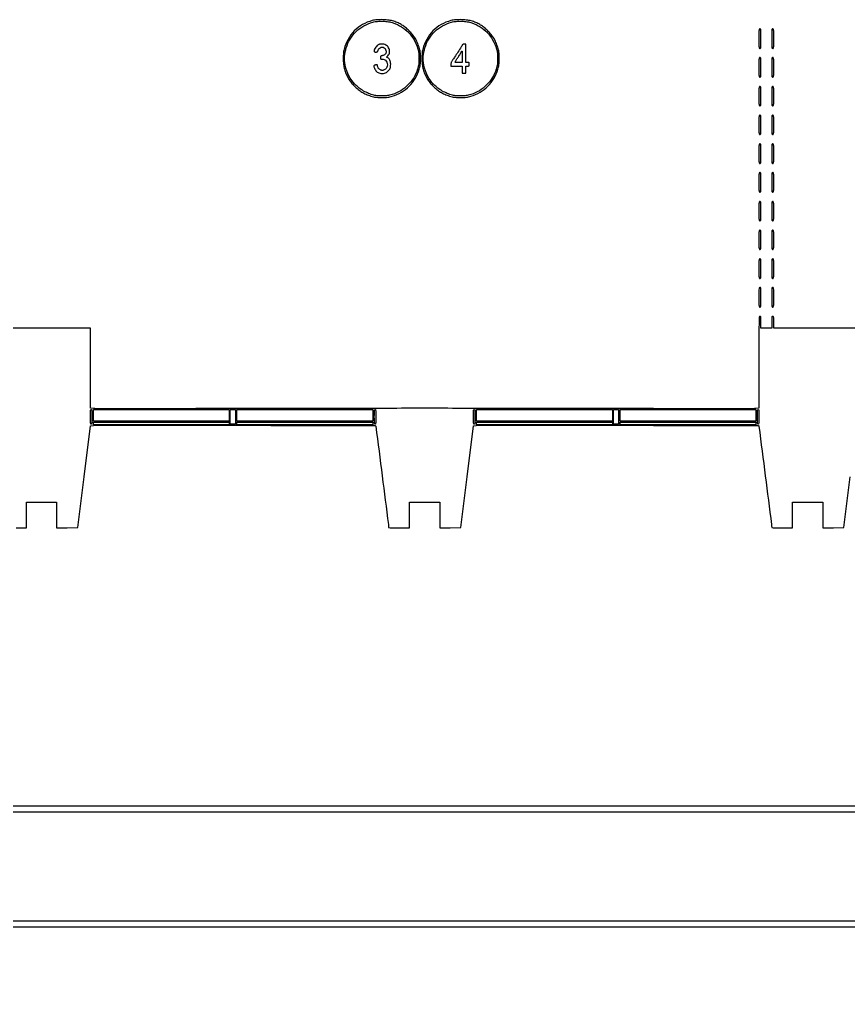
# Model space of a CAD drawing. Extents: x 0 to 1066, y 0 to 761.
# Drawn here: x 380.2 to 517.5, y 0 to 162.4 of the extents above; entities that cross this region are included whole.
import ezdxf

# ---------------------------------------------------------------- set-up
doc = ezdxf.new("R2010")
doc.units = 0
doc.header["$MEASUREMENT"] = 0

msp = doc.modelspace()

# ---------------------------------------------------------------- linework, layer by layer
for points in [[(183.390323, 95.266879, 0.000001), (192.989143, 95.254457, 0.000118)], [(329.859243, 95.267872, -0.000023), (352.558836, 95.240684, -0.000004), (375.624384, 95.211821, -0.198594)], [(379.6425, 78.255), (381.3768, 78.255), (381.3768, 80.37), (381.3768, 82.485), (383.8725, 82.485), (386.3682, 82.485), (386.3682, 80.368284), (386.3682, 78.251567), (388.121536, 78.274434), (389.874871, 78.2973), (390.928078, 86.730995), (391.981284, 95.16469), (392.495292, 95.215712, -0.02502), (393.551703, 95.267421, -0.000028), (416.092229, 95.24091, -0.000004), (439.072908, 95.212432, -0.198597), (439.203607, 95.158197, -0.166035), (439.242312, 95.079344, -0.00001), (440.294456, 86.85292, -0.000054), (441.320319, 78.823918, -0.027223), (441.357051, 78.31845, 0.396781), (441.382255, 78.292643, 0.001307), (441.867313, 78.273638, 0.005708), (442.427411, 78.259561, 0.003428), (443.0925, 78.255), (444.8268, 78.255), (444.8268, 80.37), (444.8268, 82.485), (447.3225, 82.485), (449.8182, 82.485), (449.8182, 80.368284), (449.8182, 78.251567), (451.571536, 78.274434), (453.324871, 78.2973), (454.378193, 86.731919), (455.431515, 95.166538), (455.860807, 95.216395, -0.029201), (456.759243, 95.267872, -0.000023), (479.458836, 95.240684, -0.000004), (502.524384, 95.211821, -0.198594), (502.653607, 95.158197, -0.166035), (502.692312, 95.079344, -0.00001), (503.744456, 86.85292, -0.000054), (504.770319, 78.823918, -0.027223), (504.807051, 78.31845, 0.396781), (504.832255, 78.292643, 0.001307), (505.317313, 78.273638, 0.005708), (505.877411, 78.259561, 0.003428), (506.5425, 78.255), (508.2768, 78.255), (508.2768, 80.37), (508.2768, 82.485), (510.7725, 82.485), (513.2682, 82.485), (513.2682, 80.368284), (513.2682, 78.251567), (515.021536, 78.274434), (516.774871, 78.2973), (517.828078, 86.730995)], [(733.258836, 95.240684, -0.000004), (756.324384, 95.211821, -0.198594)], [(289.192229, 95.24091, -0.000004), (312.172908, 95.212432, -0.198597)], [(520.451703, 95.267421, -0.000028), (542.992229, 95.24091, -0.000004), (565.972908, 95.212432, -0.198597)], [(606.442229, 95.24091, -0.000004), (629.422908, 95.212432, -0.198597)], [(669.892229, 95.24091, -0.000004), (692.872908, 95.212432, -0.198597)], [(375.865972, 145.56135, -0.000139), (375.849221, 127.376659, -0.000232), (375.823742, 112.056445, -0.000003), (375.794083, 98.149601, -0.198357)], [(247.69479, 97.969724, -0.000011), (217.15153, 97.968336, -0.000022)], [(239.20585, 95.205082, -0.000005), (248.794953, 95.18257, -0.198296)], [(542.133286, 98.003617, -0.00002), (520.24263, 97.970578, -0.025045)], [(375.792312, 95.079344, -0.00001), (376.844456, 86.85292, -0.000054), (377.870319, 78.823918, -0.027223)], [(566.142312, 95.079344, -0.00001), (567.194456, 86.85292, -0.000054)], [(375.695211, 98.050606, -0.000012), (368.80242, 98.036193, -0.000466)], [(518.8518, 111.3336), (511.9992, 111.3336), (505.1466, 111.3336), (505.1466, 112.3065, 0.003167), (505.142777, 112.910024, 0.039902), (505.121772, 113.136637, 0.14711), (505.070348, 113.239313, 0.206449), (504.9774, 113.2794, 0.206449), (504.884452, 113.239313, 0.14711), (504.833028, 113.136637, 0.039902), (504.812023, 112.910024, 0.003167), (504.8082, 112.3065), (504.8082, 111.3336), (503.9199, 111.3336), (503.0316, 111.3336), (503.0316, 112.3065, 0.003167), (503.027777, 112.910024, 0.039902), (503.006772, 113.136637, 0.14711), (502.955348, 113.239313, 0.206449), (502.8624, 113.2794, 0.398286), (502.74806, 113.171148, 0.008112), (502.71482, 112.307342, 0.005272), (502.696098, 110.70649, 0.000288), (502.6932, 105.672134), (502.6932, 98.064867), (502.16445, 98.012228, -0.024702), (501.741331, 97.991126, -0.000049), (495.006629, 97.988835, -0.000351), (487.432216, 97.992316, -0.000218), (478.5399, 98.006511, 0.000115), (459.635163, 98.040559, 0.000393), (447.319607, 98.050229, 0.000393), (435.005109, 98.040558, 0.000115), (416.1051, 98.006511, -0.000218), (407.212784, 97.992312, -0.000351), (399.638371, 97.988828, -0.000049), (392.903669, 97.991117, -0.024705), (392.48055, 98.012222), (391.9518, 98.064867), (391.9518, 104.699234), (391.9518, 111.3336), (385.0569, 111.3336), (378.162, 111.3336)]]:
    msp.add_lwpolyline(points, format="xyb")
for points in [[(409.06215, 749.15415), (40.8618, 749.132981), (40.8618, 380.65769), (40.8618, 12.1824), (501.2973, 12.1824), (961.7328, 12.1824), (961.7328, 380.646631), (961.7328, 749.110861), (961.41555, 749.1633, 0.040886), (961.153339, 749.184871, 0.000002), (934.190609, 749.194398, 0.000089), (904.448031, 749.199508, 0.000054), (869.1804, 749.195529, -0.000029), (813.61687, 749.186499, -0.000004), (696.10453, 749.175037, -0.000004), (556.774728, 749.163736, -0.000004)], [(438.651, 162.263657, 0.065742), (437.039646, 161.596882, 0.067507), (435.672656, 160.539346, 0.067406), (434.635129, 159.154329, 0.065222), (433.989201, 157.527989, 0.043741), (433.858519, 156.72013, 0.026071), (433.838229, 155.74562, 0.026137), (433.918864, 154.78305, 0.047362), (434.099259, 154.0143, 0.024337), (434.394348, 153.262005, 0.032442), (434.737994, 152.613575, 0.032696), (435.160308, 152.018964, 0.025334), (435.692198, 151.428895, 0.025735), (436.31199, 150.868524, 0.03365), (436.935187, 150.427035, 0.033553), (437.613447, 150.072196, 0.02536), (438.399095, 149.77269, 0.015424), (438.831519, 149.647098, 0.030552), (439.1821, 149.579409, 0.024574), (439.584216, 149.546967, 0.006848), (440.2161, 149.535798, 0.006846), (440.823359, 149.541697, 0.021658), (441.229079, 149.568805, 0.028036), (441.571044, 149.626127, 0.019357), (441.9504, 149.727388, 0.056433), (443.499239, 150.404802, 0.065475), (444.773454, 151.3852, 0.065233), (445.754406, 152.665077, 0.055407), (446.438244, 154.2258, 0.019624), (446.5413, 154.608552, 0.028456), (446.599419, 154.953593, 0.021473), (446.627238, 155.367954, 0.00639), (446.634419, 156.0024, 0.00626), (446.62512, 156.667412, 0.024924), (446.594013, 157.074103, 0.031872), (446.526638, 157.424617, 0.015379), (446.398322, 157.8636, 0.024638), (446.096062, 158.656026, 0.033638), (445.742639, 159.333368, 0.03386), (445.303564, 159.953811, 0.025466), (444.743096, 160.574477, 0.023829), (444.14893, 161.114556, 0.033637), (443.568034, 161.53177, 0.03391), (442.940154, 161.864909, 0.024794), (442.2042, 162.150728, 0.047281), (441.422131, 162.33085, 0.025031), (440.429464, 162.412255, 0.025035), (439.435703, 162.394078, 0.048212)], [(442.111988, 161.891237, -0.055453), (443.513627, 161.21767, -0.062873), (444.668561, 160.275388, -0.062292), (445.561215, 159.067526, -0.052913), (446.18838, 157.6098, -0.018921), (446.288307, 157.23825, -0.026957), (446.346447, 156.901558, -0.021914), (446.375012, 156.512394, -0.008006), (446.382434, 155.9601, -0.008095), (446.371605, 155.383108, -0.024999), (446.338529, 154.994642, -0.029138), (446.27002, 154.644441, -0.014485), (446.144805, 154.209674, -0.058948), (445.505013, 152.804057, -0.060323), (444.558939, 151.598559, -0.060389), (443.353533, 150.654779, -0.059312), (441.9504, 150.019501, -0.015064), (441.525622, 149.898948, -0.02898), (441.178156, 149.832677, -0.024604), (440.790174, 149.801056, -0.008043), (440.2161, 149.791847, -0.00774), (439.629366, 149.800957, -0.026862), (439.251363, 149.833057, -0.031881), (438.913304, 149.902348, -0.014548), (438.4818, 150.033468, -0.064181), (436.820811, 150.840493, -0.074561), (435.51211, 152.010056, -0.073961), (434.596416, 153.520548, -0.061801), (434.088676, 155.327815, -0.03445), (434.042947, 155.887218, -0.028804), (434.069697, 156.482553, -0.026832), (434.168893, 157.112657, -0.02163), (434.340525, 157.776371, -0.064367), (434.989455, 159.210738, -0.062874), (435.986034, 160.445639, -0.062579), (437.263073, 161.39887, -0.062673), (438.7356, 162.005952, -0.047109), (439.504047, 162.139214, -0.027888), (440.435031, 162.159512, -0.027907), (441.360605, 162.076206, -0.047941)], [(451.6794, 162.263657, 0.065742), (450.068046, 161.596882, 0.067507), (448.701056, 160.539346, 0.067406), (447.663529, 159.154329, 0.065222), (447.017601, 157.527989, 0.043741), (446.886919, 156.72013, 0.026071), (446.866629, 155.74562, 0.026137), (446.947264, 154.78305, 0.047362), (447.127659, 154.0143, 0.024337), (447.422748, 153.262005, 0.032442), (447.766394, 152.613575, 0.032696), (448.188708, 152.018964, 0.025334), (448.720598, 151.428895, 0.025735), (449.34039, 150.868524, 0.03365), (449.963587, 150.427035, 0.033553), (450.641847, 150.072196, 0.02536), (451.427495, 149.77269, 0.015424), (451.859919, 149.647098, 0.030552), (452.2105, 149.579409, 0.024574), (452.612616, 149.546967, 0.006848), (453.2445, 149.535798, 0.006846), (453.851759, 149.541697, 0.021658), (454.257479, 149.568805, 0.028036), (454.599444, 149.626127, 0.019357), (454.9788, 149.727388, 0.056433), (456.527639, 150.404802, 0.065475), (457.801854, 151.3852, 0.065233), (458.782806, 152.665077, 0.055407), (459.466644, 154.2258, 0.019624), (459.5697, 154.608552, 0.028456), (459.627819, 154.953593, 0.021473), (459.655638, 155.367954, 0.00639), (459.662819, 156.0024, 0.00626), (459.65352, 156.667412, 0.024924), (459.622413, 157.074103, 0.031872), (459.555038, 157.424617, 0.015379), (459.426722, 157.8636, 0.024638), (459.124462, 158.656026, 0.033638), (458.771039, 159.333368, 0.03386), (458.331964, 159.953811, 0.025466), (457.771496, 160.574477, 0.023829), (457.17733, 161.114556, 0.033637), (456.596434, 161.53177, 0.03391), (455.968554, 161.864909, 0.024794), (455.2326, 162.150728, 0.047281), (454.450531, 162.33085, 0.025031), (453.457864, 162.412255, 0.025035), (452.464103, 162.394078, 0.048212)], [(455.140388, 161.891237, -0.055453), (456.542027, 161.21767, -0.062873), (457.696961, 160.275388, -0.062292), (458.589615, 159.067526, -0.052913), (459.21678, 157.6098, -0.018921), (459.316707, 157.23825, -0.026957), (459.374847, 156.901558, -0.021914), (459.403412, 156.512394, -0.008006), (459.410834, 155.9601, -0.008095), (459.400005, 155.383108, -0.024999), (459.366929, 154.994642, -0.029138), (459.29842, 154.644441, -0.014485), (459.173205, 154.209674, -0.058948), (458.533413, 152.804057, -0.060323), (457.587339, 151.598559, -0.060389), (456.381933, 150.654779, -0.059312), (454.9788, 150.019501, -0.015064), (454.554022, 149.898948, -0.02898), (454.206556, 149.832677, -0.024604), (453.818574, 149.801056, -0.008043), (453.2445, 149.791847, -0.00774), (452.657766, 149.800957, -0.026862), (452.279763, 149.833057, -0.031881), (451.941704, 149.902348, -0.014548), (451.5102, 150.033468, -0.064181), (449.849211, 150.840493, -0.074561), (448.54051, 152.010056, -0.073961), (447.624816, 153.520548, -0.061801), (447.117076, 155.327815, -0.03445), (447.071347, 155.887218, -0.028804), (447.098097, 156.482553, -0.026832), (447.197293, 157.112657, -0.02163), (447.368925, 157.776371, -0.064367), (448.017855, 159.210738, -0.062874), (449.014434, 160.445639, -0.062579), (450.291473, 161.39887, -0.062673), (451.764, 162.005952, -0.047109), (452.532447, 162.139214, -0.027888), (453.463431, 162.159512, -0.027907), (454.389005, 162.076206, -0.047941)], [(502.6932, 159.2595, 0.001596), (502.696568, 158.204267, 0.023961), (502.716519, 157.837162, 0.091778), (502.765771, 157.66921, 0.282824), (502.8624, 157.6098, 0.282824), (502.959029, 157.66921, 0.091778), (503.008281, 157.837162, 0.023961), (503.028232, 158.204267, 0.001596), (503.0316, 159.2595, 0.001596), (503.028232, 160.314733, 0.023961), (503.008281, 160.681837, 0.091778), (502.959029, 160.84979, 0.282824), (502.8624, 160.9092, 0.282824), (502.765771, 160.84979, 0.091778), (502.716519, 160.681837, 0.023961), (502.696568, 160.314733, 0.001596)], [(504.8082, 159.2595, 0.001596), (504.811568, 158.204267, 0.023961), (504.831519, 157.837162, 0.091778), (504.880771, 157.66921, 0.282824), (504.9774, 157.6098, 0.282824), (505.074029, 157.66921, 0.091778), (505.123281, 157.837162, 0.023961), (505.143232, 158.204267, 0.001596), (505.1466, 159.2595, 0.001596), (505.143232, 160.314733, 0.023961), (505.123281, 160.681837, 0.091778), (505.074029, 160.84979, 0.282824), (504.9774, 160.9092, 0.282824), (504.880771, 160.84979, 0.091778), (504.831519, 160.681837, 0.023961), (504.811568, 160.314733, 0.001596)], [(439.466399, 158.116323, 0.057463), (439.226443, 157.851122, 0.049939), (439.039853, 157.525891, 0.055047), (438.945565, 157.232643, 0.30755), (439.005916, 157.088141, 0.073841), (439.062793, 157.061986, 0.031679), (439.144567, 157.043678, 0.030481), (439.235706, 157.034903, 0.035193), (439.322911, 157.037984, 0.070821), (439.424402, 157.063584, 0.106957), (439.49928, 157.114986, 0.089021), (439.555075, 157.200421, 0.037291), (439.599298, 157.331059, -0.132529), (439.784551, 157.658105, -0.133578), (440.108648, 157.846394, -0.140791), (440.470184, 157.839517, -0.152546), (440.75986, 157.640691, -0.080659), (440.866017, 157.448908, -0.053449), (440.925412, 157.203844, -0.055098), (440.930377, 156.966337, -0.130177), (440.870455, 156.801196, -0.076364), (440.748571, 156.672808, -0.037468), (440.560062, 156.548209, -0.037416), (440.358486, 156.454698, -0.090132), (440.197276, 156.4254, 0.062435), (440.096651, 156.412786, 0.182247), (440.040229, 156.373356, 0.126553), (440.011938, 156.2955, 0.024197), (440.0046, 156.143952, 0.019706), (440.011282, 155.974478, 0.183578), (440.042033, 155.909483, 0.205326), (440.106239, 155.885262, 0.025365), (440.258559, 155.899778, -0.152394), (440.644964, 155.838714, -0.124625), (440.964449, 155.565677, -0.114031), (441.134307, 155.150773, -0.113633), (441.105239, 154.702841, -0.033373), (441.008869, 154.445106, -0.075826), (440.895906, 154.271136, -0.082255), (440.742532, 154.147263, -0.044986), (440.521771, 154.04726, -0.038306), (440.388074, 154.011857, -0.06594), (440.273228, 154.006042, -0.064364), (440.158932, 154.030362, -0.034776), (440.026638, 154.087503, -0.033513), (439.822443, 154.211087, -0.075999), (439.692306, 154.335511, -0.076763), (439.60605, 154.492317, -0.034742), (439.541036, 154.718219, 0.025693), (439.506363, 154.847442, 0.090398), (439.465728, 154.922928, 0.165754), (439.415915, 154.954726, 0.152677), (439.355148, 154.950869, -0.033018), (439.295346, 154.932344, -0.017093), (439.218641, 154.916779, -0.016919), (439.138398, 154.90611, -0.024592), (439.067081, 154.9026, 0.220784), (438.954031, 154.850123, 0.181123), (438.908771, 154.723484, 0.085943), (438.948911, 154.510854, 0.028433), (439.077413, 154.219111, 0.118302), (439.481713, 153.746114, 0.116872), (440.058402, 153.505452, 0.115376), (440.687789, 153.547734, 0.113122), (441.238325, 153.86449, 0.047025), (441.454993, 154.106879, 0.065857), (441.595073, 154.360923, 0.060424), (441.671776, 154.659206, 0.03276), (441.6966, 155.037682, 0.037777), (441.668672, 155.406805, 0.065794), (441.583239, 155.701206, 0.079152), (441.439209, 155.925021, 0.087628), (441.237108, 156.083891), (441.016982, 156.2017), (441.241929, 156.436495, 0.095246), (441.423576, 156.717369, 0.073209), (441.509861, 157.073062, 0.072654), (441.490244, 157.441287, 0.090856), (441.363683, 157.758623, 0.061386), (441.146484, 158.025395, 0.070431), (440.880038, 158.217318, 0.068185), (440.563342, 158.332002, 0.052689), (440.197894, 158.370884, 0.022331), (439.953095, 158.360121, 0.061653), (439.784653, 158.323912, 0.066765), (439.637826, 158.249656, 0.029753)], [(453.531127, 158.18085, -0.02131), (453.375022, 157.912235, -0.001046), (452.820011, 157.048523, -0.001781), (452.271611, 156.205614, -0.007016), (451.924756, 155.69247, 0.027631), (451.819235, 155.521582, 0.034975), (451.742205, 155.352734, 0.038361), (451.695119, 155.189846, 0.051224), (451.6794, 155.03682), (451.6794, 154.7334), (452.61, 154.7334), (453.5406, 154.7334), (453.5406, 154.1412), (453.5406, 153.549), (453.8367, 153.549), (454.1328, 153.549), (454.1328, 154.1412), (454.1328, 154.7334), (454.4289, 154.7334, 0.021868), (454.608896, 154.741276, 0.176278), (454.6827, 154.7757, 0.176278), (454.717124, 154.849504, 0.021868), (454.725, 155.0295, 0.021868), (454.717124, 155.209496, 0.176278), (454.6827, 155.2833, 0.176278), (454.608896, 155.317724, 0.021868), (454.4289, 155.3256), (454.1328, 155.3256), (454.1328, 156.8484), (454.1328, 158.3712), (453.881977, 158.3712, 0.047683), (453.762994, 158.359827, 0.076778), (453.667306, 158.325565, 0.082746), (453.591342, 158.266339, 0.065001)], [(453.5406, 156.2562), (453.5406, 155.3256), (452.9484, 155.3256, -0.007702), (452.721335, 155.329098, -0.012785), (452.530159, 155.339887, -0.006396), (452.373692, 155.354754, -0.383059), (452.3562, 155.374236, -0.135381), (452.365523, 155.408038, -0.001987), (452.473277, 155.586896, -0.005267), (452.602009, 155.793724, -0.003433), (452.754762, 156.029886, 0.002183), (452.914971, 156.276224, 0.002458), (453.066765, 156.514433, 0.00225), (453.193997, 156.718308, 0.013319), (453.257218, 156.827006, -0.003825), (453.363198, 157.017451, -0.021104), (453.425311, 157.11704, -0.037614), (453.469329, 157.172027, -0.208064), (453.503293, 157.1868, -0.400702), (453.518448, 157.172332, -0.00157), (453.529641, 156.913436, -0.00626), (453.537919, 156.613034, -0.003757)], [(502.6932, 154.5219, 0.001596), (502.696568, 153.466667, 0.023961), (502.716519, 153.099562, 0.091778), (502.765771, 152.93161, 0.282824), (502.8624, 152.8722, 0.282824), (502.959029, 152.93161, 0.091778), (503.008281, 153.099562, 0.023961), (503.028232, 153.466667, 0.001596), (503.0316, 154.5219, 0.001596), (503.028232, 155.577133, 0.023961), (503.008281, 155.944237, 0.091778), (502.959029, 156.11219, 0.282824), (502.8624, 156.1716, 0.282824), (502.765771, 156.11219, 0.091778), (502.716519, 155.944237, 0.023961), (502.696568, 155.577133, 0.001596)], [(504.8082, 154.5219, 0.001596), (504.811568, 153.466667, 0.023961), (504.831519, 153.099562, 0.091778), (504.880771, 152.93161, 0.282824), (504.9774, 152.8722, 0.282824), (505.074029, 152.93161, 0.091778), (505.123281, 153.099562, 0.023961), (505.143232, 153.466667, 0.001596), (505.1466, 154.5219, 0.001596), (505.143232, 155.577133, 0.023961), (505.123281, 155.944237, 0.091778), (505.074029, 156.11219, 0.282824), (504.9774, 156.1716, 0.282824), (504.880771, 156.11219, 0.091778), (504.831519, 155.944237, 0.023961), (504.811568, 155.577133, 0.001596)], [(502.6932, 149.742, 0.001648), (502.696584, 148.715009, 0.024577), (502.716576, 148.356675, 0.094461), (502.766001, 148.192989, 0.279234), (502.8624, 148.1346, 0.279234), (502.958799, 148.192989, 0.094461), (503.008224, 148.356675, 0.024577), (503.028216, 148.715009, 0.001648), (503.0316, 149.742, 0.001648), (503.028216, 150.768991, 0.024577), (503.008224, 151.127325, 0.094461), (502.958799, 151.291011, 0.279234), (502.8624, 151.3494, 0.279234), (502.766001, 151.291011, 0.094461), (502.716576, 151.127325, 0.024577), (502.696584, 150.768991, 0.001648)], [(504.8082, 149.742, 0.001648), (504.811584, 148.715009, 0.024577), (504.831576, 148.356675, 0.094461), (504.881001, 148.192989, 0.279234), (504.9774, 148.1346, 0.279234), (505.073799, 148.192989, 0.094461), (505.123224, 148.356675, 0.024577), (505.143216, 148.715009, 0.001648), (505.1466, 149.742, 0.001648), (505.143216, 150.768991, 0.024577), (505.123224, 151.127325, 0.094461), (505.073799, 151.291011, 0.279234), (504.9774, 151.3494, 0.279234), (504.881001, 151.291011, 0.094461), (504.831576, 151.127325, 0.024577), (504.811584, 150.768991, 0.001648)], [(502.6932, 145.0044, 0.001648), (502.696584, 143.977409, 0.024577), (502.716576, 143.619075, 0.094461), (502.766001, 143.455389, 0.279234), (502.8624, 143.397, 0.279234), (502.958799, 143.455389, 0.094461), (503.008224, 143.619075, 0.024577), (503.028216, 143.977409, 0.001648), (503.0316, 145.0044, 0.001648), (503.028216, 146.031391, 0.024577), (503.008224, 146.389725, 0.094461), (502.958799, 146.553411, 0.279234), (502.8624, 146.6118, 0.279234), (502.766001, 146.553411, 0.094461), (502.716576, 146.389725, 0.024577), (502.696584, 146.031391, 0.001648)], [(504.8082, 145.0044, 0.001648), (504.811584, 143.977409, 0.024577), (504.831576, 143.619075, 0.094461), (504.881001, 143.455389, 0.279234), (504.9774, 143.397, 0.279234), (505.073799, 143.455389, 0.094461), (505.123224, 143.619075, 0.024577), (505.143216, 143.977409, 0.001648), (505.1466, 145.0044, 0.001648), (505.143216, 146.031391, 0.024577), (505.123224, 146.389725, 0.094461), (505.073799, 146.553411, 0.279234), (504.9774, 146.6118, 0.279234), (504.881001, 146.553411, 0.094461), (504.831576, 146.389725, 0.024577), (504.811584, 146.031391, 0.001648)], [(502.6932, 140.2245, 0.001596), (502.696568, 139.169267, 0.023961), (502.716519, 138.802163, 0.091778), (502.765771, 138.63421, 0.282824), (502.8624, 138.5748, 0.282824), (502.959029, 138.63421, 0.091778), (503.008281, 138.802163, 0.023961), (503.028232, 139.169267, 0.001596), (503.0316, 140.2245, 0.001596), (503.028232, 141.279733, 0.023961), (503.008281, 141.646838, 0.091778), (502.959029, 141.81479, 0.282824), (502.8624, 141.8742, 0.282824), (502.765771, 141.81479, 0.091778), (502.716519, 141.646838, 0.023961), (502.696568, 141.279733, 0.001596)], [(504.8082, 140.2245, 0.001596), (504.811568, 139.169267, 0.023961), (504.831519, 138.802163, 0.091778), (504.880771, 138.63421, 0.282824), (504.9774, 138.5748, 0.282824), (505.074029, 138.63421, 0.091778), (505.123281, 138.802163, 0.023961), (505.143232, 139.169267, 0.001596), (505.1466, 140.2245, 0.001596), (505.143232, 141.279733, 0.023961), (505.123281, 141.646838, 0.091778), (505.074029, 141.81479, 0.282824), (504.9774, 141.8742, 0.282824), (504.880771, 141.81479, 0.091778), (504.831519, 141.646838, 0.023961), (504.811568, 141.279733, 0.001596)], [(502.6932, 135.4869, 0.001596), (502.696568, 134.431667, 0.023961), (502.716519, 134.064562, 0.091778), (502.765771, 133.89661, 0.282824), (502.8624, 133.8372, 0.282824), (502.959029, 133.89661, 0.091778), (503.008281, 134.064562, 0.023961), (503.028232, 134.431667, 0.001596), (503.0316, 135.4869, 0.001596), (503.028232, 136.542133, 0.023961), (503.008281, 136.909237, 0.091778), (502.959029, 137.07719, 0.282824), (502.8624, 137.1366, 0.282824), (502.765771, 137.07719, 0.091778), (502.716519, 136.909237, 0.023961), (502.696568, 136.542133, 0.001596)], [(504.8082, 135.4869, 0.001596), (504.811568, 134.431667, 0.023961), (504.831519, 134.064562, 0.091778), (504.880771, 133.89661, 0.282824), (504.9774, 133.8372, 0.282824), (505.074029, 133.89661, 0.091778), (505.123281, 134.064562, 0.023961), (505.143232, 134.431667, 0.001596), (505.1466, 135.4869, 0.001596), (505.143232, 136.542133, 0.023961), (505.123281, 136.909237, 0.091778), (505.074029, 137.07719, 0.282824), (504.9774, 137.1366, 0.282824), (504.880771, 137.07719, 0.091778), (504.831519, 136.909237, 0.023961), (504.811568, 136.542133, 0.001596)], [(502.6932, 130.707, 0.001648), (502.696584, 129.680009, 0.024577), (502.716576, 129.321675, 0.094461), (502.766001, 129.157989, 0.279234), (502.8624, 129.0996, 0.279234), (502.958799, 129.157989, 0.094461), (503.008224, 129.321675, 0.024577), (503.028216, 129.680009, 0.001648), (503.0316, 130.707, 0.001648), (503.028216, 131.733991, 0.024577), (503.008224, 132.092325, 0.094461), (502.958799, 132.256011, 0.279234), (502.8624, 132.3144, 0.279234), (502.766001, 132.256011, 0.094461), (502.716576, 132.092325, 0.024577), (502.696584, 131.733991, 0.001648)], [(504.8082, 130.707, 0.001648), (504.811584, 129.680009, 0.024577), (504.831576, 129.321675, 0.094461), (504.881001, 129.157989, 0.279234), (504.9774, 129.0996, 0.279234), (505.073799, 129.157989, 0.094461), (505.123224, 129.321675, 0.024577), (505.143216, 129.680009, 0.001648), (505.1466, 130.707, 0.001648), (505.143216, 131.733991, 0.024577), (505.123224, 132.092325, 0.094461), (505.073799, 132.256011, 0.279234), (504.9774, 132.3144, 0.279234), (504.881001, 132.256011, 0.094461), (504.831576, 132.092325, 0.024577), (504.811584, 131.733991, 0.001648)], [(502.6932, 125.9694, 0.001648), (502.696584, 124.942409, 0.024577), (502.716576, 124.584075, 0.094461), (502.766001, 124.420389, 0.279234), (502.8624, 124.362, 0.279234), (502.958799, 124.420389, 0.094461), (503.008224, 124.584075, 0.024577), (503.028216, 124.942409, 0.001648), (503.0316, 125.9694, 0.001648), (503.028216, 126.996391, 0.024577), (503.008224, 127.354725, 0.094461), (502.958799, 127.518411, 0.279234), (502.8624, 127.5768, 0.279234), (502.766001, 127.518411, 0.094461), (502.716576, 127.354725, 0.024577), (502.696584, 126.996391, 0.001648)], [(504.8082, 125.9694, 0.001648), (504.811584, 124.942409, 0.024577), (504.831576, 124.584075, 0.094461), (504.881001, 124.420389, 0.279234), (504.9774, 124.362, 0.279234), (505.073799, 124.420389, 0.094461), (505.123224, 124.584075, 0.024577), (505.143216, 124.942409, 0.001648), (505.1466, 125.9694, 0.001648), (505.143216, 126.996391, 0.024577), (505.123224, 127.354725, 0.094461), (505.073799, 127.518411, 0.279234), (504.9774, 127.5768, 0.279234), (504.881001, 127.518411, 0.094461), (504.831576, 127.354725, 0.024577), (504.811584, 126.996391, 0.001648)], [(502.6932, 121.1895, 0.001596), (502.696568, 120.134267, 0.023961), (502.716519, 119.767162, 0.091778), (502.765771, 119.59921, 0.282824), (502.8624, 119.5398, 0.282824), (502.959029, 119.59921, 0.091778), (503.008281, 119.767162, 0.023961), (503.028232, 120.134267, 0.001596), (503.0316, 121.1895, 0.001596), (503.028232, 122.244733, 0.023961), (503.008281, 122.611837, 0.091778), (502.959029, 122.77979, 0.282824), (502.8624, 122.8392, 0.282824), (502.765771, 122.77979, 0.091778), (502.716519, 122.611837, 0.023961), (502.696568, 122.244733, 0.001596)], [(504.8082, 121.1895, 0.001596), (504.811568, 120.134267, 0.023961), (504.831519, 119.767162, 0.091778), (504.880771, 119.59921, 0.282824), (504.9774, 119.5398, 0.282824), (505.074029, 119.59921, 0.091778), (505.123281, 119.767162, 0.023961), (505.143232, 120.134267, 0.001596), (505.1466, 121.1895, 0.001596), (505.143232, 122.244733, 0.023961), (505.123281, 122.611837, 0.091778), (505.074029, 122.77979, 0.282824), (504.9774, 122.8392, 0.282824), (504.880771, 122.77979, 0.091778), (504.831519, 122.611837, 0.023961), (504.811568, 122.244733, 0.001596)], [(502.6932, 116.4519, 0.001596), (502.696568, 115.396667, 0.023961), (502.716519, 115.029563, 0.091778), (502.765771, 114.86161, 0.282824), (502.8624, 114.8022, 0.282824), (502.959029, 114.86161, 0.091778), (503.008281, 115.029563, 0.023961), (503.028232, 115.396667, 0.001596), (503.0316, 116.4519, 0.001596), (503.028232, 117.507133, 0.023961), (503.008281, 117.874237, 0.091778), (502.959029, 118.04219, 0.282824), (502.8624, 118.1016, 0.282824), (502.765771, 118.04219, 0.091778), (502.716519, 117.874237, 0.023961), (502.696568, 117.507133, 0.001596)], [(504.8082, 116.4519, 0.001596), (504.811568, 115.396667, 0.023961), (504.831519, 115.029563, 0.091778), (504.880771, 114.86161, 0.282824), (504.9774, 114.8022, 0.282824), (505.074029, 114.86161, 0.091778), (505.123281, 115.029563, 0.023961), (505.143232, 115.396667, 0.001596), (505.1466, 116.4519, 0.001596), (505.143232, 117.507133, 0.023961), (505.123281, 117.874237, 0.091778), (505.074029, 118.04219, 0.282824), (504.9774, 118.1016, 0.282824), (504.880771, 118.04219, 0.091778), (504.831519, 117.874237, 0.023961), (504.811568, 117.507133, 0.001596)], [(392.2056, 96.6555, -0.003213), (392.201272, 95.981979, -0.022561), (392.182262, 95.6544, -0.049302), (392.146347, 95.478677, -0.328801), (392.0787, 95.4288, -0.328801), (392.011053, 95.478677, -0.049302), (391.975138, 95.6544, -0.022561), (391.956128, 95.981979, -0.003213), (391.9518, 96.6555, -0.003213), (391.956128, 97.329021, -0.022561), (391.975138, 97.6566, -0.049302), (392.011053, 97.832323, -0.328801), (392.0787, 97.8822, -0.328801), (392.146347, 97.832323, -0.049302), (392.182262, 97.6566, -0.022561), (392.201272, 97.329021, -0.003213)], [(439.2432, 96.6555, -0.003213), (439.238872, 95.981979, -0.022561), (439.219862, 95.6544, -0.049302), (439.183947, 95.478677, -0.328801), (439.1163, 95.4288, -0.328801), (439.048653, 95.478677, -0.049302), (439.012738, 95.6544, -0.022561), (438.993728, 95.981979, -0.003213), (438.9894, 96.6555, -0.003213), (438.993728, 97.329021, -0.022561), (439.012738, 97.6566, -0.049302), (439.048653, 97.832323, -0.328801), (439.1163, 97.8822, -0.328801), (439.183947, 97.832323, -0.049302), (439.219862, 97.6566, -0.022561), (439.238872, 97.329021, -0.003213)], [(455.6556, 96.6555, -0.003213), (455.651272, 95.981979, -0.022561), (455.632262, 95.6544, -0.049302), (455.596347, 95.478677, -0.328801), (455.5287, 95.4288, -0.328801), (455.461053, 95.478677, -0.049302), (455.425138, 95.6544, -0.022561), (455.406128, 95.981979, -0.003213), (455.4018, 96.6555, -0.003213), (455.406128, 97.329021, -0.022561), (455.425138, 97.6566, -0.049302), (455.461053, 97.832323, -0.328801), (455.5287, 97.8822, -0.328801), (455.596347, 97.832323, -0.049302), (455.632262, 97.6566, -0.022561), (455.651272, 97.329021, -0.003213)], [(502.6932, 96.6555, -0.003213), (502.688872, 95.981979, -0.022561), (502.669862, 95.6544, -0.049302), (502.633947, 95.478677, -0.328801), (502.5663, 95.4288, -0.328801), (502.498653, 95.478677, -0.049302), (502.462738, 95.6544, -0.022561), (502.443728, 95.981979, -0.003213), (502.4394, 96.6555, -0.003213), (502.443728, 97.329021, -0.022561), (502.462738, 97.6566, -0.049302), (502.498653, 97.832323, -0.328801), (502.5663, 97.8822, -0.328801), (502.633947, 97.832323, -0.049302), (502.669862, 97.6566, -0.022561), (502.688872, 97.329021, -0.003213)]]:
    msp.add_lwpolyline(points, format="xyb", close=True)
for points in [[(414.963, 96.9093), (414.963, 95.9364), (403.7112, 95.9364), (392.4594, 95.9364), (392.4594, 96.9093), (392.4594, 97.8822), (403.7112, 97.8822), (414.963, 97.8822)], [(415.9782, 96.6555), (415.9782, 95.4288), (415.5552, 95.4288), (415.1322, 95.4288), (415.1322, 96.6555), (415.1322, 97.8822), (415.5552, 97.8822), (415.9782, 97.8822)], [(438.7356, 96.9093), (438.7356, 95.9364), (427.4838, 95.9364), (416.232, 95.9364), (416.232, 96.9093), (416.232, 97.8822), (427.4838, 97.8822), (438.7356, 97.8822)], [(478.413, 96.9093), (478.413, 95.9364), (467.1612, 95.9364), (455.9094, 95.9364), (455.9094, 96.9093), (455.9094, 97.8822), (467.1612, 97.8822), (478.413, 97.8822)], [(479.4282, 96.6555), (479.4282, 95.4288), (479.0052, 95.4288), (478.5822, 95.4288), (478.5822, 96.6555), (478.5822, 97.8822), (479.0052, 97.8822), (479.4282, 97.8822)], [(502.1856, 96.9093), (502.1856, 95.9364), (490.9338, 95.9364), (479.682, 95.9364), (479.682, 96.9093), (479.682, 97.8822), (490.9338, 97.8822), (502.1856, 97.8822)], [(414.963, 95.5557), (414.963, 95.3442), (403.7112, 95.3442), (392.4594, 95.3442), (392.4594, 95.5557), (392.4594, 95.7672), (403.7112, 95.7672), (414.963, 95.7672)], [(438.7356, 95.5557), (438.7356, 95.3442), (427.4838, 95.3442), (416.232, 95.3442), (416.232, 95.5557), (416.232, 95.7672), (427.4838, 95.7672), (438.7356, 95.7672)], [(478.413, 95.5557), (478.413, 95.3442), (467.1612, 95.3442), (455.9094, 95.3442), (455.9094, 95.5557), (455.9094, 95.7672), (467.1612, 95.7672), (478.413, 95.7672)], [(502.1856, 95.5557), (502.1856, 95.3442), (490.9338, 95.3442), (479.682, 95.3442), (479.682, 95.5557), (479.682, 95.7672), (490.9338, 95.7672), (502.1856, 95.7672)], [(758.016, 22.1652), (758.016, 13.113), (399.8619, 13.113), (41.7078, 13.113), (41.7078, 17.5545), (41.7078, 21.996), (86.0805, 21.996), (130.4532, 21.996), (130.4532, 22.2075), (130.4532, 22.419), (86.0805, 22.419), (41.7078, 22.419), (41.7078, 26.8182), (41.7078, 31.2174), (399.8619, 31.2174), (758.016, 31.2174)]]:
    msp.add_lwpolyline(points, close=True)
msp.add_lwpolyline([(776.7126, 32.148), (409.2102, 32.148), (41.7078, 32.148)])

doc.saveas('drawing.dxf')
